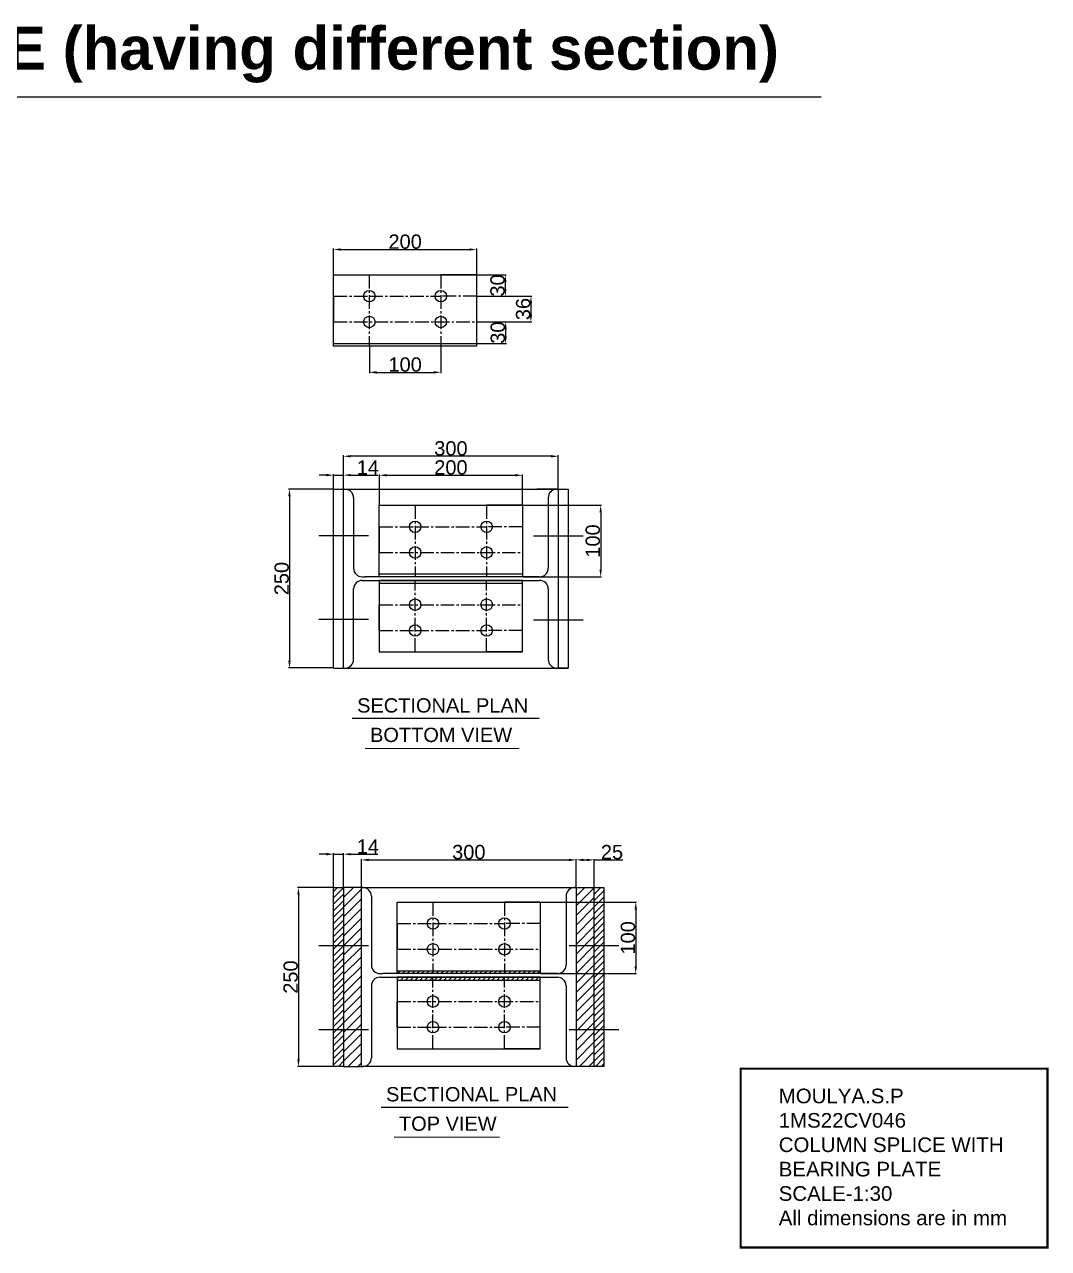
# Model space of a CAD drawing. Header units: millimetres. Extents: x 992 to 14246, y 907 to 4545.
# Drawn here: x 6425 to 7856, y 1032 to 2744 of the extents above; entities that cross this region are included whole.
import ezdxf

# ---------------------------------------------------------------- set-up
doc = ezdxf.new("R2010")
doc.units = ezdxf.units.MM
doc.linetypes.add('CENTER2', pattern=[28.575, 19.05, -3.175, 3.175, -3.175])
doc.styles.get("Standard").update_dxf_attribs({"font": 'arial.ttf'})
doc.dimstyles.new('ISO-25', dxfattribs={"dimtxt": 20, "dimasz": 10, "dimexe": 1.25, "dimexo": 0.625, "dimtad": 1, "dimtxsty": 'Standard', "dimcen": 5, "dimadec": 0, "dimazin": 0, "dimtfac": 1, "dimtmove": 0, "dimatfit": 3, "dimfxl": 1, "dimarcsym": 0})

# ---------------------------------------------------------------- blocks, each defined once
blk = doc.blocks.new('*D62')
at = {"color": 0, "lineweight": -2, "transparency": 16777216}
for p, q in [((6906.9, 2293.1), (6906.9, 2256.1)), ((7006.9, 2293.1), (7006.9, 2256.1)), ((6916.9, 2257.3), (6996.9, 2257.3))]:
    blk.add_line(p, q, dxfattribs=at)
at = {"color": 0, "transparency": 16777216}
for points in [[(6916.9, 2259), (6916.9, 2255.6), (6906.9, 2257.3)], [(6996.9, 2259), (6996.9, 2255.6), (7006.9, 2257.3)]]:
    blk.add_solid(points, dxfattribs=at)
at = {"layer": 'Defpoints', "color": 0, "transparency": 16777216}
for p in [(6906.9, 2293.8), (7006.9, 2293.8), (7006.9, 2257.3)]:
    blk.add_point(p, dxfattribs=at)
at = {"color": 0, "transparency": 16777216, "insert": (6956.9, 2268.1), "char_height": 20, "attachment_point": 5}
blk.add_mtext('100', dxfattribs=at)
blk = doc.blocks.new('*D63')
at = {"color": 0, "lineweight": -2, "transparency": 16777216}
for p, q in [((7057.5, 2327.8), (7098.5, 2327.8)), ((7097.3, 2317.8), (7097.3, 2307.8)), ((7057.5, 2297.8), (7098.5, 2297.8))]:
    blk.add_line(p, q, dxfattribs=at)
at = {"color": 0, "transparency": 16777216}
for points in [[(7095.6, 2317.8), (7099, 2317.8), (7097.3, 2327.8)], [(7095.6, 2307.8), (7099, 2307.8), (7097.3, 2297.8)]]:
    blk.add_solid(points, dxfattribs=at)
at = {"layer": 'Defpoints', "color": 0, "transparency": 16777216}
for p in [(7056.9, 2327.8), (7056.9, 2297.8), (7097.3, 2297.8)]:
    blk.add_point(p, dxfattribs=at)
at = {"color": 0, "transparency": 16777216, "insert": (7086.5, 2312.8), "char_height": 20, "attachment_point": 5, "rotation": 90}
blk.add_mtext('30', dxfattribs=at)
blk = doc.blocks.new('*D64')
at = {"color": 0, "lineweight": -2, "transparency": 16777216}
for p, q in [((7057.5, 2393.8), (7098.2, 2393.8)), ((7096.9, 2383.8), (7096.9, 2373.8)), ((7057.5, 2363.8), (7098.2, 2363.8))]:
    blk.add_line(p, q, dxfattribs=at)
at = {"color": 0, "transparency": 16777216}
for points in [[(7095.3, 2383.8), (7098.6, 2383.8), (7096.9, 2393.8)], [(7095.3, 2373.8), (7098.6, 2373.8), (7096.9, 2363.8)]]:
    blk.add_solid(points, dxfattribs=at)
at = {"layer": 'Defpoints', "color": 0, "transparency": 16777216}
for p in [(7056.9, 2393.8), (7056.9, 2363.8), (7096.9, 2363.8)]:
    blk.add_point(p, dxfattribs=at)
at = {"color": 0, "transparency": 16777216, "insert": (7086.1, 2378.8), "char_height": 20, "attachment_point": 5, "rotation": 90}
blk.add_mtext('30', dxfattribs=at)
blk = doc.blocks.new('*D65')
at = {"color": 0, "lineweight": -2, "transparency": 16777216}
for p, q in [((7057.5, 2363.8), (7133.9, 2363.8)), ((7132.7, 2353.8), (7132.7, 2337.8)), ((7057.5, 2327.8), (7133.9, 2327.8))]:
    blk.add_line(p, q, dxfattribs=at)
at = {"color": 0, "transparency": 16777216}
for points in [[(7131, 2353.8), (7134.4, 2353.8), (7132.7, 2363.8)], [(7131, 2337.8), (7134.4, 2337.8), (7132.7, 2327.8)]]:
    blk.add_solid(points, dxfattribs=at)
at = {"layer": 'Defpoints', "color": 0, "transparency": 16777216}
for p in [(7056.9, 2363.8), (7056.9, 2327.8), (7132.7, 2327.8)]:
    blk.add_point(p, dxfattribs=at)
at = {"color": 0, "transparency": 16777216, "insert": (7121.9, 2345.8), "char_height": 20, "attachment_point": 5, "rotation": 90}
blk.add_mtext('36', dxfattribs=at)
blk = doc.blocks.new('*D66')
at = {"color": 0, "lineweight": -2, "transparency": 16777216}
for p, q in [((6856.9, 2394.4), (6856.9, 2430.3)), ((7056.9, 2394.4), (7056.9, 2430.3)), ((6866.9, 2429), (7046.9, 2429))]:
    blk.add_line(p, q, dxfattribs=at)
at = {"color": 0, "transparency": 16777216}
for points in [[(6866.9, 2430.7), (6866.9, 2427.4), (6856.9, 2429)], [(7046.9, 2430.7), (7046.9, 2427.4), (7056.9, 2429)]]:
    blk.add_solid(points, dxfattribs=at)
at = {"layer": 'Defpoints', "color": 0, "transparency": 16777216}
for p in [(7056.9, 2429), (6856.9, 2393.8), (7056.9, 2393.8)]:
    blk.add_point(p, dxfattribs=at)
at = {"color": 0, "transparency": 16777216, "insert": (6956.9, 2439.9), "char_height": 20, "attachment_point": 5}
blk.add_mtext('200', dxfattribs=at)
blk = doc.blocks.new('*D67')
at = {"color": 0, "lineweight": -2, "transparency": 16777216}
for p, q in [((6856.2, 2094), (6794, 2094)), ((6795.3, 2084), (6795.3, 1854)), ((6856.2, 1844), (6794, 1844))]:
    blk.add_line(p, q, dxfattribs=at)
at = {"color": 0, "transparency": 16777216}
for points in [[(6793.6, 2084), (6796.9, 2084), (6795.3, 2094)], [(6793.6, 1854), (6796.9, 1854), (6795.3, 1844)]]:
    blk.add_solid(points, dxfattribs=at)
at = {"layer": 'Defpoints', "color": 0, "transparency": 16777216}
for p in [(6856.9, 2094), (6795.3, 1844), (6856.9, 1844)]:
    blk.add_point(p, dxfattribs=at)
at = {"color": 0, "transparency": 16777216, "insert": (6784.4, 1969), "char_height": 20, "attachment_point": 5, "rotation": 90}
blk.add_mtext('250', dxfattribs=at)
blk = doc.blocks.new('*D68')
at = {"color": 0, "lineweight": -2, "transparency": 16777216}
for p, q in [((6846.9, 2113.6), (6836.9, 2113.6)), ((6856.9, 2094.6), (6856.9, 2114.9)), ((6856.9, 2113.6), (6870.9, 2113.6)), ((6870.9, 2094.6), (6870.9, 2114.9)), ((6880.9, 2113.6), (6918.8, 2113.6))]:
    blk.add_line(p, q, dxfattribs=at)
at = {"color": 0, "transparency": 16777216}
for points in [[(6846.9, 2115.3), (6846.9, 2112), (6856.9, 2113.6)], [(6880.9, 2115.3), (6880.9, 2112), (6870.9, 2113.6)]]:
    blk.add_solid(points, dxfattribs=at)
at = {"layer": 'Defpoints', "color": 0, "transparency": 16777216}
for p in [(6870.9, 2113.6), (6856.9, 2094), (6870.9, 2094)]:
    blk.add_point(p, dxfattribs=at)
at = {"color": 0, "transparency": 16777216, "insert": (6904.8, 2124.3), "char_height": 20, "attachment_point": 5}
blk.add_mtext('14', dxfattribs=at)
blk = doc.blocks.new('*D69')
at = {"color": 0, "lineweight": -2, "transparency": 16777216}
for p, q in [((7121.5, 2071.5), (7231.4, 2071.5)), ((7230.2, 2061.5), (7230.2, 1981.5)), ((7121.5, 1971.5), (7231.4, 1971.5))]:
    blk.add_line(p, q, dxfattribs=at)
at = {"color": 0, "transparency": 16777216}
for points in [[(7228.5, 2061.5), (7231.8, 2061.5), (7230.2, 2071.5)], [(7228.5, 1981.5), (7231.8, 1981.5), (7230.2, 1971.5)]]:
    blk.add_solid(points, dxfattribs=at)
at = {"layer": 'Defpoints', "color": 0, "transparency": 16777216}
for p in [(7120.9, 2071.5), (7120.9, 1971.5), (7230.2, 1971.5)]:
    blk.add_point(p, dxfattribs=at)
at = {"color": 0, "transparency": 16777216, "insert": (7219.3, 2021.5), "char_height": 20, "attachment_point": 5, "rotation": 90}
blk.add_mtext('100', dxfattribs=at)
blk = doc.blocks.new('*D70')
at = {"color": 0, "lineweight": -2, "transparency": 16777216}
for p, q in [((6920.9, 2072.1), (6920.9, 2114.7)), ((6930.9, 2113.4), (7110.9, 2113.4)), ((7120.9, 2072.1), (7120.9, 2114.7))]:
    blk.add_line(p, q, dxfattribs=at)
at = {"color": 0, "transparency": 16777216}
for points in [[(6930.9, 2115.1), (6930.9, 2111.8), (6920.9, 2113.4)], [(7110.9, 2115.1), (7110.9, 2111.8), (7120.9, 2113.4)]]:
    blk.add_solid(points, dxfattribs=at)
at = {"layer": 'Defpoints', "color": 0, "transparency": 16777216}
for p in [(7120.9, 2113.4), (6920.9, 2071.5), (7120.9, 2071.5)]:
    blk.add_point(p, dxfattribs=at)
at = {"color": 0, "transparency": 16777216, "insert": (7020.9, 2124.3), "char_height": 20, "attachment_point": 5}
blk.add_mtext('200', dxfattribs=at)
blk = doc.blocks.new('*D71')
at = {"color": 0, "lineweight": -2, "transparency": 16777216}
for p, q in [((6870.9, 2094.6), (6870.9, 2141.3)), ((7160.9, 2140), (6880.9, 2140)), ((7170.9, 2094.6), (7170.9, 2141.3))]:
    blk.add_line(p, q, dxfattribs=at)
at = {"color": 0, "transparency": 16777216}
for points in [[(6880.9, 2141.7), (6880.9, 2138.3), (6870.9, 2140)], [(7160.9, 2141.7), (7160.9, 2138.3), (7170.9, 2140)]]:
    blk.add_solid(points, dxfattribs=at)
at = {"layer": 'Defpoints', "color": 0, "transparency": 16777216}
for p in [(6870.9, 2140), (6870.9, 2094), (7170.9, 2094)]:
    blk.add_point(p, dxfattribs=at)
at = {"color": 0, "transparency": 16777216, "insert": (7020.9, 2150.9), "char_height": 20, "attachment_point": 5}
blk.add_mtext('300', dxfattribs=at)
blk = doc.blocks.new('*D72')
at = {"color": 0, "lineweight": -2, "transparency": 16777216}
for p, q in [((6846.9, 1583.7), (6836.9, 1583.7)), ((6856.9, 1537.5), (6856.9, 1585)), ((6856.9, 1583.7), (6870.9, 1583.7)), ((6870.9, 1537.5), (6870.9, 1585)), ((6880.9, 1583.7), (6918.8, 1583.7))]:
    blk.add_line(p, q, dxfattribs=at)
at = {"color": 0, "transparency": 16777216}
for points in [[(6846.9, 1585.4), (6846.9, 1582), (6856.9, 1583.7)], [(6880.9, 1585.4), (6880.9, 1582), (6870.9, 1583.7)]]:
    blk.add_solid(points, dxfattribs=at)
at = {"layer": 'Defpoints', "color": 0, "transparency": 16777216}
for p in [(6870.9, 1583.7), (6856.9, 1536.9), (6870.9, 1536.9)]:
    blk.add_point(p, dxfattribs=at)
at = {"color": 0, "transparency": 16777216, "insert": (6904.8, 1594.4), "char_height": 20, "attachment_point": 5}
blk.add_mtext('14', dxfattribs=at)
blk = doc.blocks.new('*D73')
at = {"color": 0, "lineweight": -2, "transparency": 16777216}
for p, q in [((6895.9, 1537.5), (6895.9, 1576.9)), ((6905.9, 1575.7), (7185.9, 1575.7)), ((7195.9, 1537.5), (7195.9, 1576.9))]:
    blk.add_line(p, q, dxfattribs=at)
at = {"color": 0, "transparency": 16777216}
for points in [[(6905.9, 1577.3), (6905.9, 1574), (6895.9, 1575.7)], [(7185.9, 1577.3), (7185.9, 1574), (7195.9, 1575.7)]]:
    blk.add_solid(points, dxfattribs=at)
at = {"layer": 'Defpoints', "color": 0, "transparency": 16777216}
for p in [(7195.9, 1575.7), (6895.9, 1536.9), (7195.9, 1536.9)]:
    blk.add_point(p, dxfattribs=at)
at = {"color": 0, "transparency": 16777216, "insert": (7045.9, 1586.5), "char_height": 20, "attachment_point": 5}
blk.add_mtext('300', dxfattribs=at)
blk = doc.blocks.new('*D74')
at = {"color": 0, "lineweight": -2, "transparency": 16777216}
for p, q in [((7195.9, 1537.5), (7195.9, 1576.9)), ((7205.9, 1575.7), (7210.9, 1575.7)), ((7220.9, 1537.5), (7220.9, 1576.9)), ((7220.9, 1575.7), (7261.2, 1575.7))]:
    blk.add_line(p, q, dxfattribs=at)
at = {"color": 0, "transparency": 16777216}
for points in [[(7205.9, 1577.3), (7205.9, 1574), (7195.9, 1575.7)], [(7210.9, 1577.3), (7210.9, 1574), (7220.9, 1575.7)]]:
    blk.add_solid(points, dxfattribs=at)
at = {"layer": 'Defpoints', "color": 0, "transparency": 16777216}
for p in [(7220.9, 1575.7), (7195.9, 1536.9), (7220.9, 1536.9)]:
    blk.add_point(p, dxfattribs=at)
at = {"color": 0, "transparency": 16777216, "insert": (7246, 1586.5), "char_height": 20, "attachment_point": 5}
blk.add_mtext('25', dxfattribs=at)
blk = doc.blocks.new('*D75')
at = {"color": 0, "lineweight": -2, "transparency": 16777216}
for p, q in [((7146.5, 1516.7), (7280.5, 1516.7)), ((7279.2, 1506.7), (7279.2, 1426.7)), ((7146.5, 1416.7), (7280.5, 1416.7))]:
    blk.add_line(p, q, dxfattribs=at)
at = {"color": 0, "transparency": 16777216}
for points in [[(7277.6, 1506.7), (7280.9, 1506.7), (7279.2, 1516.7)], [(7277.6, 1426.7), (7280.9, 1426.7), (7279.2, 1416.7)]]:
    blk.add_solid(points, dxfattribs=at)
at = {"layer": 'Defpoints', "color": 0, "transparency": 16777216}
for p in [(7145.9, 1516.7), (7145.9, 1416.7), (7279.2, 1416.7)]:
    blk.add_point(p, dxfattribs=at)
at = {"color": 0, "transparency": 16777216, "insert": (7268.4, 1466.7), "char_height": 20, "attachment_point": 5, "rotation": 90}
blk.add_mtext('100', dxfattribs=at)
blk = doc.blocks.new('*D76')
at = {"color": 0, "lineweight": -2, "transparency": 16777216}
for p, q in [((6856.2, 1536.9), (6806.6, 1536.9)), ((6807.8, 1526.9), (6807.8, 1296.9)), ((6856.2, 1286.9), (6806.6, 1286.9))]:
    blk.add_line(p, q, dxfattribs=at)
at = {"color": 0, "transparency": 16777216}
for points in [[(6806.2, 1526.9), (6809.5, 1526.9), (6807.8, 1536.9)], [(6806.2, 1296.9), (6809.5, 1296.9), (6807.8, 1286.9)]]:
    blk.add_solid(points, dxfattribs=at)
at = {"layer": 'Defpoints', "color": 0, "transparency": 16777216}
for p in [(6856.9, 1536.9), (6807.8, 1286.9), (6856.9, 1286.9)]:
    blk.add_point(p, dxfattribs=at)
at = {"color": 0, "transparency": 16777216, "insert": (6797, 1411.9), "char_height": 20, "attachment_point": 5, "rotation": 90}
blk.add_mtext('250', dxfattribs=at)

msp = doc.modelspace()

# ---------------------------------------------------------------- hatches: boundary and pattern name
h = msp.add_hatch()
h.set_pattern_fill('ANSI31', color=256, scale=2)
h.paths.add_polyline_path([(6870.85064, 1455.36514), (6856.85064, 1455.36514), (6856.85064, 1338.3208), (6870.85064, 1338.3208)])
h.paths.add_polyline_path([(6870.85064, 1338.3208), (6856.85064, 1338.3208), (6856.85064, 1286.91649), (6870.85064, 1286.91649)])
h.paths.add_polyline_path([(6870.85064, 1536.91649), (6856.85064, 1536.91649), (6856.85064, 1455.36514), (6870.85064, 1455.36514)])
h.paths.add_polyline_path([(7234.85064, 1536.91649), (7220.85064, 1536.91649), (7220.85064, 1455.36514), (7234.85064, 1455.36514)])
h.paths.add_polyline_path([(7234.85064, 1455.36514), (7220.85064, 1455.36514), (7220.85064, 1338.3208), (7234.85064, 1338.3208)])
h.paths.add_polyline_path([(7234.85064, 1338.3208), (7220.85064, 1338.3208), (7220.85064, 1286.91649), (7234.85064, 1286.91649)])
h = msp.add_hatch()
h.set_pattern_fill('ANSI31', color=256, scale=3)
h.paths.add_polyline_path([(7220.85064, 1455.36514), (7195.85064, 1455.36514), (7195.85064, 1338.3208), (7220.85064, 1338.3208)])
h.paths.add_polyline_path([(7220.85064, 1338.3208), (7195.85064, 1338.3208), (7195.85064, 1286.91649), (7220.85064, 1286.91649)])
h.paths.add_polyline_path([(7220.85064, 1536.91649), (7195.85064, 1536.91649), (7195.85064, 1455.36514), (7220.85064, 1455.36514)])
h.paths.add_polyline_path([(6895.85064, 1536.91649), (6870.85064, 1536.91649), (6870.85064, 1455.36514), (6895.85064, 1455.36514)])
h.paths.add_polyline_path([(6895.85064, 1455.36514), (6870.85064, 1455.36514), (6870.85064, 1338.3208), (6895.85064, 1338.3208)])
h.paths.add_polyline_path([(6895.85064, 1338.3208), (6870.85064, 1338.3208), (6870.85064, 1286.91649), (6895.85064, 1286.91649)])
h = msp.add_hatch()
h.set_pattern_fill('ANSI31', color=256, scale=1.5)
h.paths.add_polyline_path([(6995.85064, 1420.72998), (6945.85064, 1420.72998), (6945.85064, 1416.72998), (6995.85064, 1416.72998)])
h.paths.add_polyline_path([(7095.85064, 1420.72998), (6995.85064, 1420.72998), (6995.85064, 1416.72998), (7095.85064, 1416.72998)])
h.paths.add_polyline_path([(7145.85064, 1420.72998), (7095.85064, 1420.72998), (7095.85064, 1416.72998), (7145.85064, 1416.72998)])
h.paths.add_polyline_path([(7145.85064, 1411.72998), (7095.85064, 1411.72998), (7095.85064, 1407.72998), (7145.85064, 1407.72998)])
h.paths.add_polyline_path([(7095.85064, 1411.72998), (6995.85064, 1411.72998), (6995.85064, 1407.72998), (7095.85064, 1407.72998)])
h.paths.add_polyline_path([(6995.85064, 1411.72998), (6945.85064, 1411.72998), (6945.85064, 1407.72998), (6995.85064, 1407.72998)])

# ---------------------------------------------------------------- linework, layer by layer
for p, q in [((4747.16846, 2642.62157), (6506.04248, 2642.62157)), ((6506.04248, 2642.62157), (7538.28866, 2642.62157)), ((6856.85064, 2393.76969), (6906.85064, 2393.76969)), ((7056.85064, 2393.76969), (7006.85064, 2393.76969)), ((6856.85064, 2363.76969), (6856.85064, 2327.76969)), ((6856.85064, 2293.76969), (6856.85064, 2297.76969)), ((6856.85064, 2297.76969), (7056.85064, 2297.76969)), ((6856.85064, 2093.9647), (7184.85064, 2093.9647)), ((6856.85064, 1843.9647), (6856.85064, 2093.9647)), ((6870.85064, 1843.9647), (6870.85064, 2093.9647)), ((6870.85064, 2093.9647), (6872.85064, 2093.9647)), ((7170.85064, 2093.9647), (7140.85064, 2093.9647)), ((7170.85064, 2093.9647), (7168.85064, 2093.9647)), ((7170.85064, 2093.9647), (7170.85064, 1843.9647)), ((7184.85064, 2093.9647), (7184.85064, 1843.9647)), ((6884.85064, 2081.9647), (6884.85064, 1993.9647)), ((6920.85064, 2071.4647), (6970.85064, 2071.4647)), ((7120.85064, 2071.4647), (7070.85064, 2071.4647)), ((7156.85064, 2081.9647), (7156.85064, 1993.9647)), ((6920.85064, 2041.4647), (6920.85064, 2005.4647)), ((6884.85064, 1993.9647), (6884.85064, 1983.4647)), ((7156.85064, 1993.9647), (7156.85064, 1983.4647)), ((6896.85064, 1971.4647), (6900.85064, 1971.4647)), ((7140.85064, 1971.4647), (6900.85064, 1971.4647)), ((6920.85064, 1971.4647), (6920.85064, 1975.4647)), ((6920.85064, 1975.4647), (7120.85064, 1975.4647)), ((7144.85064, 1971.4647), (7140.85064, 1971.4647)), ((6884.85064, 1943.9647), (6884.85064, 1954.4647)), ((6896.85064, 1966.4647), (7120.85064, 1966.4647)), ((6920.85064, 1966.4647), (6920.85064, 1962.4647)), ((6920.85064, 1962.4647), (7120.85064, 1962.4647)), ((7120.85064, 1966.4647), (7144.85064, 1966.4647)), ((7156.85064, 1954.4647), (7156.85064, 1855.9647)), ((6884.85064, 1855.9647), (6884.85064, 1943.9647)), ((6920.85064, 1896.4647), (6920.85064, 1932.4647)), ((6920.85064, 1866.4647), (6970.85064, 1866.4647)), ((7120.85064, 1866.4647), (7070.85064, 1866.4647)), ((6856.85064, 1843.9647), (7184.85064, 1843.9647)), ((6870.85064, 1843.9647), (6872.85064, 1843.9647)), ((7184.85064, 1843.9647), (7168.85064, 1843.9647)), ((6882.7941, 1773.62382), (7144.11258, 1773.62382)), ((6901.23259, 1732.12098), (7116.49029, 1731.60992)), ((6856.85064, 1286.91649), (6856.85064, 1536.91649)), ((6856.85064, 1536.91649), (6870.85064, 1536.91649)), ((6897.85064, 1536.91649), (6870.85064, 1536.91649)), ((6870.85064, 1536.91649), (6870.85064, 1286.91649)), ((6895.85064, 1536.91649), (6909.85064, 1536.91649)), ((6895.85064, 1536.91649), (7195.85064, 1536.91649)), ((6895.85064, 1286.91649), (6895.85064, 1536.91649)), ((6909.85064, 1524.91649), (6909.85064, 1428.72998)), ((7181.85064, 1524.91649), (7181.85064, 1428.72998)), ((7195.85064, 1536.91649), (7193.85064, 1536.91649)), ((7195.85064, 1536.91649), (7220.85064, 1536.91649)), ((7195.85064, 1536.91649), (7195.85064, 1286.91649)), ((7220.85064, 1536.91649), (7220.85064, 1286.91649)), ((7220.85064, 1536.91649), (7234.85064, 1536.91649)), ((7234.85064, 1536.91649), (7234.85064, 1286.91649)), ((6945.85064, 1516.72998), (6995.85064, 1516.72998)), ((7145.85064, 1516.72998), (7095.85064, 1516.72998)), ((6945.85064, 1486.72998), (6945.85064, 1450.72998)), ((6945.85064, 1416.72998), (6945.85064, 1420.72998)), ((6945.85064, 1420.72998), (7145.85064, 1420.72998)), ((6921.85064, 1416.72998), (6925.85064, 1416.72998)), ((6921.85064, 1416.72998), (6921.85064, 1416.72998)), ((6921.85064, 1411.72998), (7145.85064, 1411.72998)), ((6921.85064, 1411.72998), (6921.85064, 1411.72998)), ((7165.85064, 1416.72998), (6925.85064, 1416.72998)), ((6945.85064, 1411.72998), (6945.85064, 1407.72998)), ((6945.85064, 1407.72998), (7145.85064, 1407.72998)), ((7145.85064, 1411.72998), (7169.85064, 1411.72998)), ((7169.85064, 1416.72998), (7165.85064, 1416.72998)), ((6909.85064, 1399.72998), (6909.85064, 1298.91649)), ((7181.85064, 1399.72998), (7181.85064, 1298.91649)), ((6945.85064, 1341.72998), (6945.85064, 1377.72998)), ((6945.85064, 1311.72998), (6995.85064, 1311.72998)), ((7145.85064, 1311.72998), (7095.85064, 1311.72998)), ((6870.85064, 1286.91649), (6856.85064, 1286.91649)), ((6870.85064, 1286.91649), (6897.85064, 1286.91649)), ((7195.85064, 1286.91649), (6895.85064, 1286.91649)), ((7220.85064, 1286.91649), (7193.85064, 1286.91649)), ((7234.85064, 1286.91649), (7220.85064, 1286.91649)), ((6923.24583, 1230.06024), (7184.56431, 1230.06024)), ((6941.68432, 1188.55739), (7088.63661, 1188.04633))]:
    msp.add_line(p, q)
at = {"linetype": 'CENTER2'}
for p, q in [((6906.85064, 2393.76969), (6906.85064, 2293.76969)), ((7006.85064, 2393.76969), (7006.85064, 2293.76969)), ((6856.85064, 2363.76969), (6906.85064, 2363.76969)), ((6906.85064, 2363.76969), (7006.85064, 2363.76969)), ((7056.85064, 2363.76969), (7006.85064, 2363.76969)), ((6856.85064, 2327.76969), (7056.85064, 2327.76969)), ((6970.85064, 2071.4647), (6970.85064, 1971.4647)), ((7070.85064, 2071.4647), (7070.85064, 1971.4647)), ((6920.85064, 2041.4647), (6970.85064, 2041.4647)), ((6970.85064, 2041.4647), (7070.85064, 2041.4647)), ((7120.85064, 2041.4647), (7070.85064, 2041.4647)), ((6920.85064, 2005.4647), (7120.85064, 2005.4647)), ((6970.85064, 1866.4647), (6970.85064, 1966.4647)), ((7070.85064, 1866.4647), (7070.85064, 1966.4647)), ((6920.85064, 1932.4647), (7120.85064, 1932.4647)), ((6920.85064, 1896.4647), (6970.85064, 1896.4647)), ((6970.85064, 1896.4647), (7070.85064, 1896.4647)), ((7120.85064, 1896.4647), (7070.85064, 1896.4647)), ((6995.85064, 1516.72998), (6995.85064, 1416.72998)), ((7095.85064, 1516.72998), (7095.85064, 1416.72998)), ((6945.85064, 1486.72998), (6995.85064, 1486.72998)), ((6995.85064, 1486.72998), (7095.85064, 1486.72998)), ((7145.85064, 1486.72998), (7095.85064, 1486.72998)), ((6945.85064, 1450.72998), (7145.85064, 1450.72998)), ((6995.85064, 1311.72998), (6995.85064, 1411.72998)), ((7095.85064, 1311.72998), (7095.85064, 1411.72998)), ((6945.85064, 1377.72998), (7145.85064, 1377.72998)), ((6945.85064, 1341.72998), (6995.85064, 1341.72998)), ((6995.85064, 1341.72998), (7095.85064, 1341.72998)), ((7145.85064, 1341.72998), (7095.85064, 1341.72998))]:
    msp.add_line(p, q, dxfattribs=at)
at = {"lineweight": 25}
for p, q in [((6905.56271, 2028.86958), (6836.13857, 2028.86958)), ((7205.56271, 2028.40308), (7136.13857, 2028.40308)), ((6905.56271, 1911.82524), (6836.13857, 1911.82524)), ((7205.56271, 1910.71999), (7136.13857, 1910.71999)), ((6905.56271, 1455.36514), (6836.13857, 1455.36514)), ((7255.56271, 1455.36514), (7186.13857, 1455.36514)), ((6905.56271, 1338.3208), (6836.13857, 1338.3208)), ((7255.56271, 1338.3208), (7186.13857, 1338.3208))]:
    msp.add_line(p, q, dxfattribs=at)
for points in [[(6856.85064, 2393.76969), (7056.85064, 2393.76969), (7056.85064, 2293.76969), (6856.85064, 2293.76969)], [(6920.85064, 2071.4647), (7120.85064, 2071.4647), (7120.85064, 1971.4647), (6920.85064, 1971.4647)], [(6920.85064, 1866.4647), (7120.85064, 1866.4647), (7120.85064, 1966.4647), (6920.85064, 1966.4647)], [(6945.85064, 1516.72998), (7145.85064, 1516.72998), (7145.85064, 1416.72998), (6945.85064, 1416.72998)], [(6945.85064, 1311.72998), (7145.85064, 1311.72998), (7145.85064, 1411.72998), (6945.85064, 1411.72998)], [(7425.98551, 1283.82664), (7854.62742, 1283.82664), (7854.62742, 1033.90084), (7425.98551, 1033.90084)]]:
    msp.add_lwpolyline(points, close=True)
at = {"const_width": 3}
msp.add_lwpolyline([(7425.98551, 1283.82664), (7854.62742, 1283.82664), (7854.62742, 1033.90084), (7425.98551, 1033.90084)], close=True, dxfattribs=at)
for centre in [(6906.85064, 2363.76969), (7006.85064, 2363.76969), (6906.85064, 2327.76969), (7006.85064, 2327.76969), (6970.85064, 2041.4647), (7070.85064, 2041.4647), (6970.85064, 2005.4647), (7070.85064, 2005.4647), (6970.85064, 1932.4647), (7070.85064, 1932.4647), (6970.85064, 1896.4647), (7070.85064, 1896.4647), (6995.85064, 1486.72998), (7095.85064, 1486.72998), (6995.85064, 1450.72998), (7095.85064, 1450.72998), (6995.85064, 1377.72998), (7095.85064, 1377.72998), (6995.85064, 1341.72998), (7095.85064, 1341.72998)]:
    msp.add_circle(centre, 8)
for centre, start, end in [((6872.85064, 2081.9647), 0, 90), ((7168.85064, 2081.9647), 90, 180), ((6896.85064, 1983.4647), 180, 270), ((7144.85064, 1983.4647), 270, 0), ((6896.85064, 1954.4647), 90, 180), ((7144.85064, 1954.4647), 0, 90), ((6872.85064, 1855.9647), 270, 0), ((7168.85064, 1855.9647), 180, 270), ((6897.85064, 1524.91649), 360, 90), ((7193.85064, 1524.91649), 90, 180), ((6921.85064, 1428.72998), 180, 270), ((7169.85064, 1428.72998), 270, 0), ((6921.85064, 1399.72998), 90, 180), ((7169.85064, 1399.72998), 0, 90), ((6897.85064, 1298.91649), 270, 0), ((7193.85064, 1298.91649), 180, 270)]:
    msp.add_arc(centre, 12, start, end)

# ---------------------------------------------------------------- texts
at = {"attachment_point": 1}
for s, width, gutter_width, insert, char_height in [('{\\fArial|b1|i0|c0|p34;COLUMN SPLICE WITH BEARING PLATE (having different section)}', 2789.3986879, 12.5, (4816.08541, 2740.44205), 60), ('SECTIONAL PLAN', 585.9727551, 12.5, (6889.80287, 1801.68433), 20), ('BOTTOM VIEW', 213.5706951, 12.5, (6907.80193, 1760.50026), 20), ('SECTIONAL PLAN', 585.9727551, 12.5, (6930.25461, 1258.12074), 20), ('MOULYA.S.P\\P1MS22CV046\\PCOLUMN SPLICE WITH \\PBEARING PLATE\\PSCALE-1:30\\PAll dimensions are in mm^I', 968.56192, 3.19591, (7479.08047, 1255.9058), 20.4538475), ('TOP VIEW', 180.2038933, 12.5, (6948.25366, 1216.93668), 20)]:
    msp.add_mtext_dynamic_manual_height_columns(s, width=width, gutter_width=gutter_width, heights=[0], dxfattribs=dict(at, insert=insert, char_height=char_height))

# ---------------------------------------------------------------- dimensions: what is measured, and where the dimension line sits
for base, p1, p2, picture, middle in [((7056.85064, 2429.04179), (6856.85064, 2393.76969), (7056.85064, 2393.76969), '*D66', (6956.85064, 2439.87825)), ((7006.85064, 2257.30324), (6906.85064, 2293.76969), (7006.85064, 2293.76969), '*D62', (6956.85064, 2268.1397)), ((6870.85064, 2140.00892), (7170.85064, 2093.9647), (6870.85064, 2093.9647), '*D71', (7020.85064, 2150.8522)), ((7120.85064, 2113.42336), (6920.85064, 2071.4647), (7120.85064, 2071.4647), '*D70', (7020.85064, 2124.25982)), ((6870.85064, 1583.70642), (6856.85064, 1536.91649), (6870.85064, 1536.91649), '*D72', (6904.81807, 1594.37234)), ((7195.85064, 1575.65798), (6895.85064, 1536.91649), (7195.85064, 1536.91649), '*D73', (7045.85064, 1586.50126)), ((7220.85064, 1575.65798), (7195.85064, 1536.91649), (7220.85064, 1536.91649), '*D74', (7246.0459, 1586.49444))]:
    dim = msp.add_linear_dim(base=base, p1=p1, p2=p2, dimstyle='ISO-25')
    dim.commit()
    dim.dimension.update_dxf_attribs({"geometry": picture, "text_midpoint": middle})
for base, p1, p2, picture, middle in [((7096.92122, 2363.76969), (7056.85064, 2393.76969), (7056.85064, 2363.76969), '*D64', (7086.07794, 2378.76969)), ((7132.69755, 2327.76969), (7056.85064, 2363.76969), (7056.85064, 2327.76969), '*D65', (7121.85427, 2345.76969)), ((7097.29573, 2297.76969), (7056.85064, 2327.76969), (7056.85064, 2297.76969), '*D63', (7086.45245, 2312.76969)), ((6795.28233, 1843.9647), (6856.85064, 2093.9647), (6856.85064, 1843.9647), '*D67', (6784.44587, 1968.9647)), ((7230.16263, 1971.4647), (7120.85064, 2071.4647), (7120.85064, 1971.4647), '*D69', (7219.32617, 2021.4647)), ((6807.82217, 1286.91649), (6856.85064, 1536.91649), (6856.85064, 1286.91649), '*D76', (6796.98571, 1411.91649)), ((7279.23912, 1416.72998), (7145.85064, 1516.72998), (7145.85064, 1416.72998), '*D75', (7268.40266, 1466.72998))]:
    dim = msp.add_linear_dim(base=base, p1=p1, p2=p2, angle=90, dimstyle='ISO-25')
    dim.commit()
    dim.dimension.update_dxf_attribs({"geometry": picture, "text_midpoint": middle})
dim = msp.add_aligned_dim(p1=(6856.85064, 2093.9647), p2=(6870.85064, 2093.9647), distance=19.6642, dimstyle='ISO-25')
dim.commit()
dim.dimension.update_dxf_attribs({"geometry": '*D68', "text_midpoint": (6904.81807, 2124.29483)})

doc.saveas('drawing.dxf')
